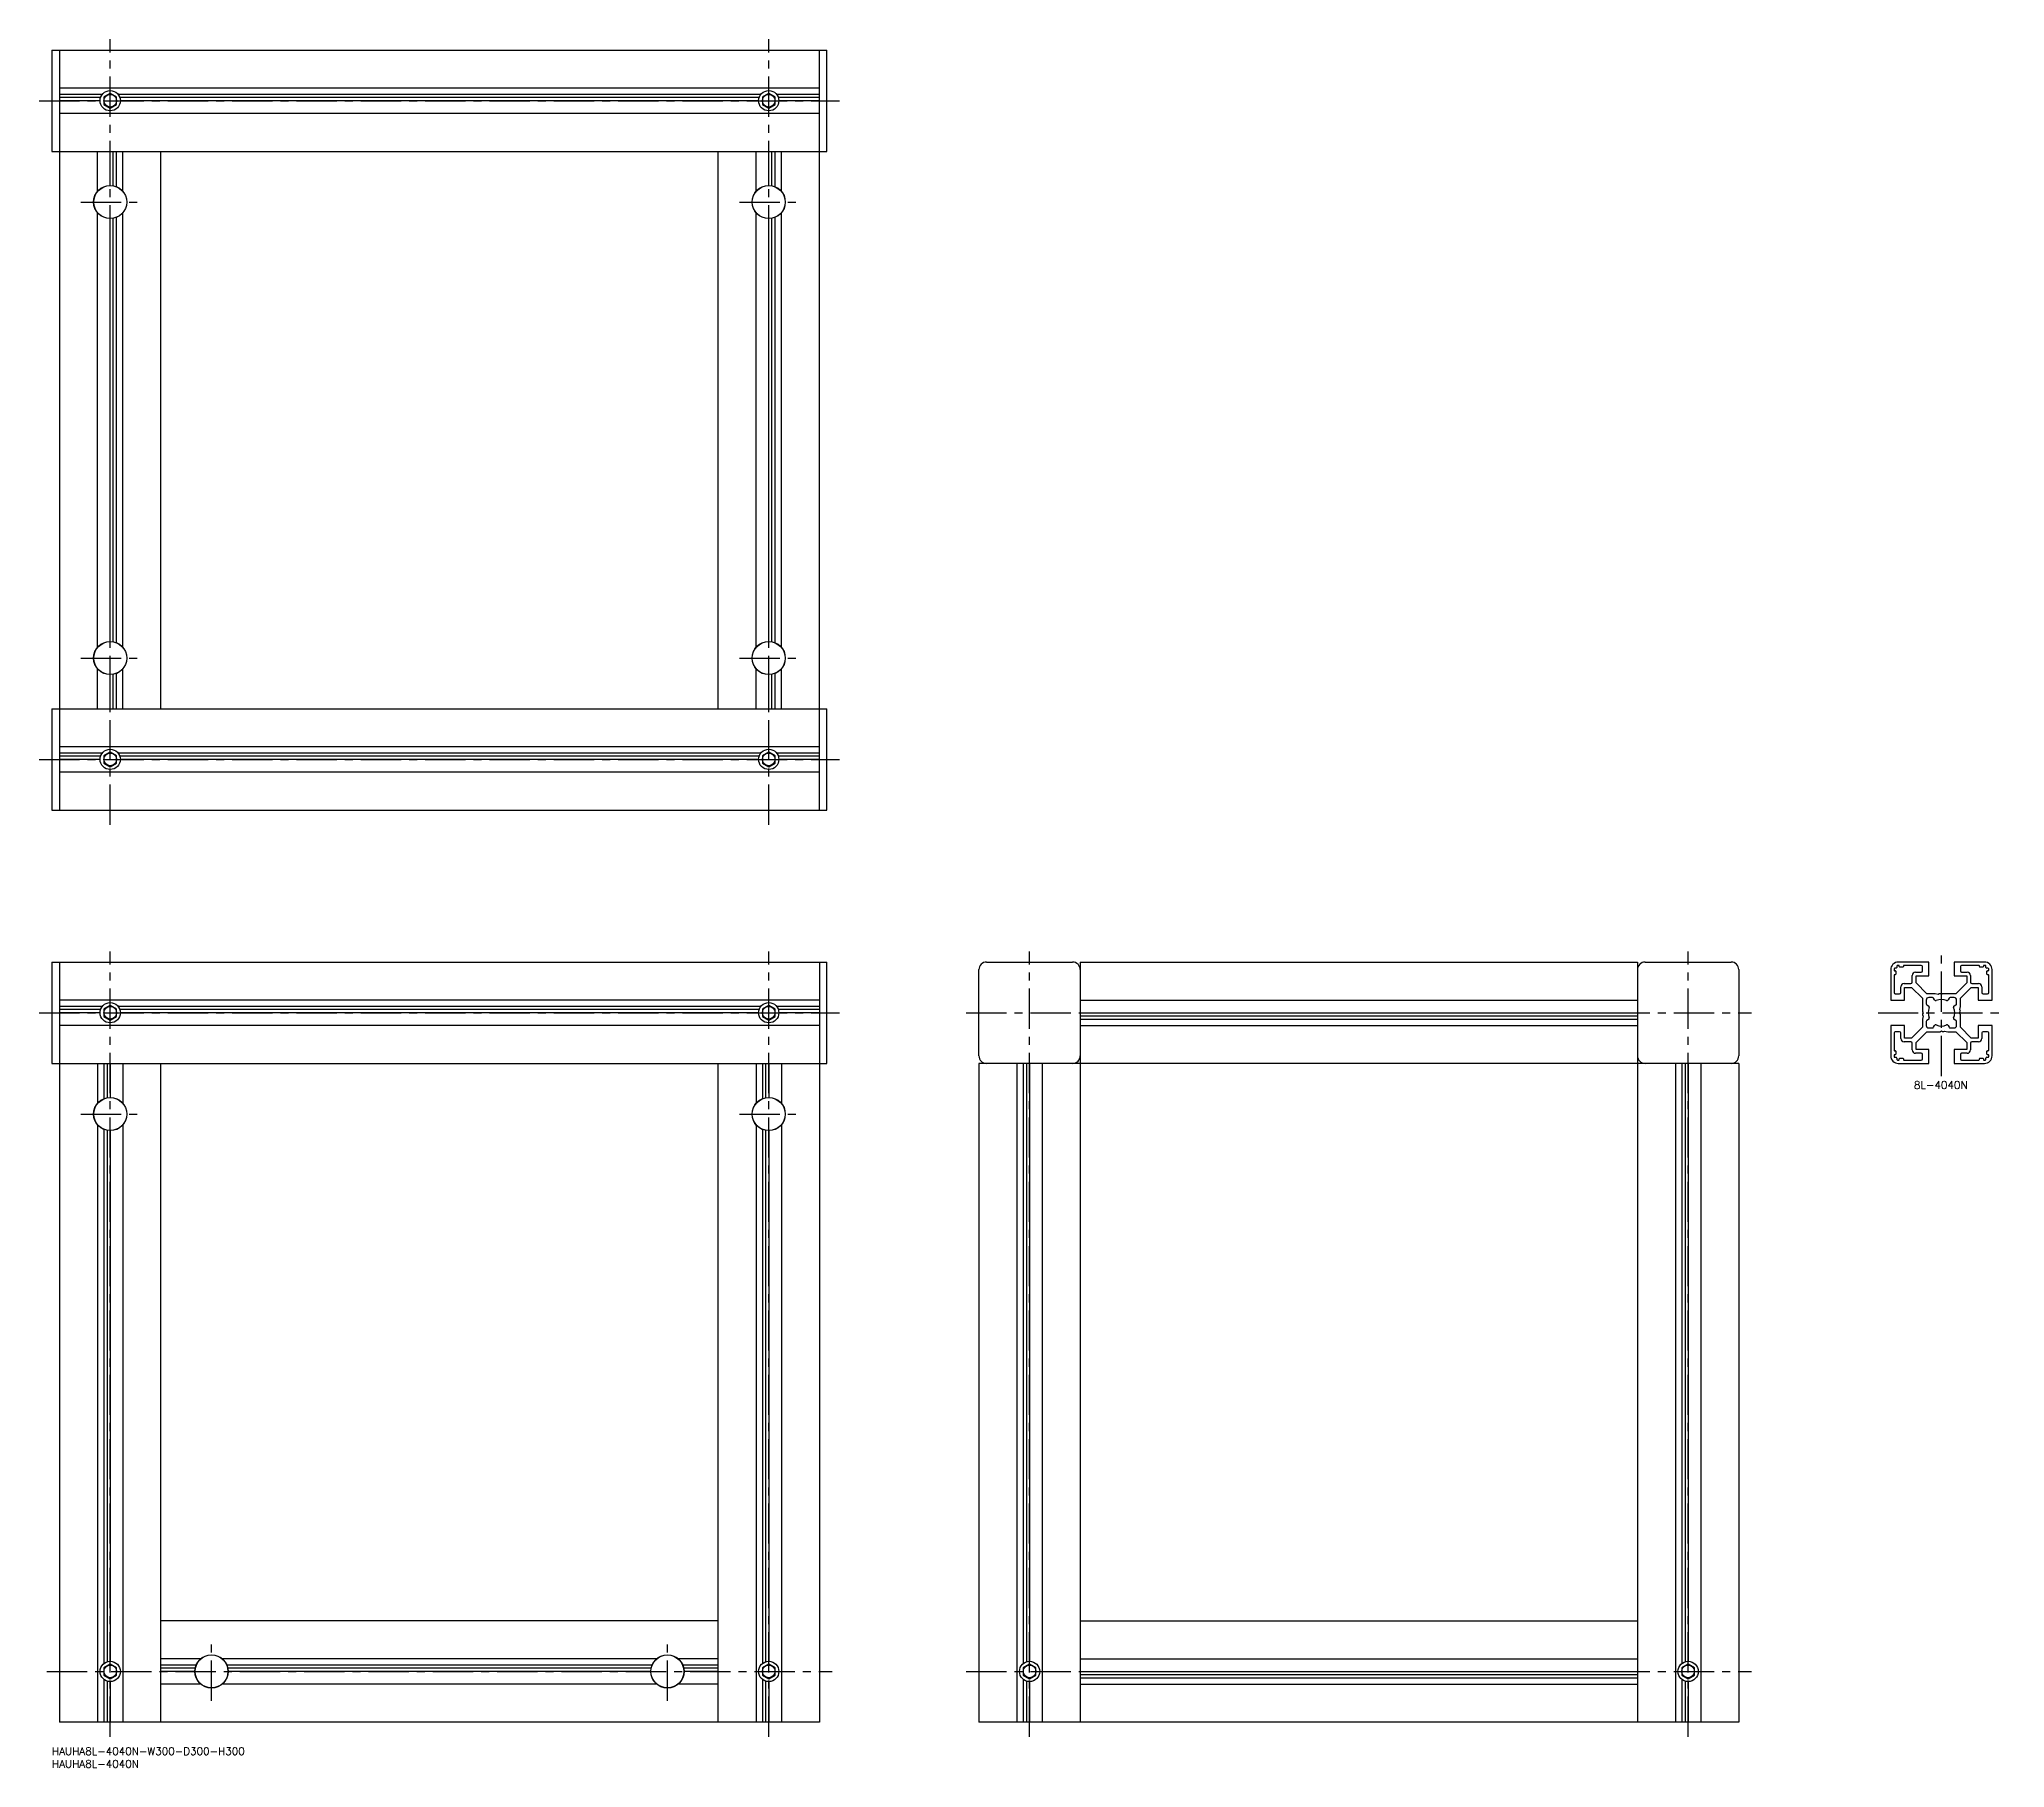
# Model space of a CAD drawing. Extents: x -5 to 771, y -8 to 674.
import ezdxf

# ---------------------------------------------------------------- set-up
doc = ezdxf.new("R2010")
doc.units = 0
doc.header["$LTSCALE"] = 0.5
doc.linetypes.add('CENTER', pattern=[50.8, 31.75, -6.35, 6.35, -6.35])
for name, color, linetype in [('MSM_CENTER', 1, 'CENTER'), ('MSM_CONTINUOUS', 7, 'CONTINUOUS'), ('MSM_NARROW', 5, 'CONTINUOUS'), ('MSM_PART_NUMBER', 7, 'CONTINUOUS')]:
    doc.layers.add(name, color=color, linetype=linetype)
doc.styles.get("Standard").update_dxf_attribs({"font": 'txt.shx', "height": 3, "bigfont": 'bigfont.shx'})

# ---------------------------------------------------------------- blocks, each defined once
blk = doc.blocks.new('*U8')
at = {"layer": 'MSM_PART_NUMBER'}
blk.add_text('HAUHA8L-4040N-W300-D300-H300', height=3, dxfattribs=at).set_placement((0, -3))
blk = doc.blocks.new('*U9')
at = {"layer": 'MSM_PART_NUMBER'}
blk.add_text('HAUHA8L-4040N', height=3, dxfattribs=at).set_placement((0, -8))
blk = doc.blocks.new('*U10')
at = {"layer": 'MSM_PART_NUMBER'}
blk.add_text('8L-4040N', height=3, dxfattribs=at).set_placement((735.16, 259.97))

msp = doc.modelspace()

# ---------------------------------------------------------------- linework, layer by layer
at = {"layer": 'MSM_CENTER'}
for p, q in [((23, 364.23), (23, 674.23)), ((283, 364.23), (283, 674.23)), ((-5, 650), (311, 650)), ((11.45, 610), (34.55, 610)), ((271.45, 610), (294.55, 610)), ((11.45, 430), (34.55, 430)), ((271.45, 430), (294.55, 430)), ((-5, 390), (311, 390)), ((23, 4.23), (23, 314.23)), ((283, 4.23), (283, 314.23)), ((386, 4.23), (386, 314.23)), ((646, 4.23), (646, 314.23)), ((746, 265), (746, 315)), ((-5, 290), (311, 290)), ((361, 290), (671, 290)), ((721, 290), (771, 290)), ((11.45, 250), (34.55, 250)), ((271.45, 250), (294.55, 250)), ((63, 18.45), (63, 41.55)), ((243, 18.45), (243, 41.55)), ((-2, 30), (308, 30)), ((361, 30), (671, 30))]:
    msp.add_line(p, q, dxfattribs=at)
at = {"layer": 'MSM_CONTINUOUS'}
for p, q in [((0, 670), (306, 670)), ((0, 670), (0, 630)), ((3, 670), (3, 370)), ((303, 370), (303, 670)), ((306, 630), (306, 670)), ((303, 655), (3, 655)), ((19.88, 652.5), (3, 652.5)), ((23, 652.89), (20.5, 651.44)), ((25.5, 651.44), (23, 652.89)), ((279.88, 652.5), (26.12, 652.5)), ((283, 652.89), (280.5, 651.44)), ((285.5, 651.44), (283, 652.89)), ((303, 652.5), (286.12, 652.5)), ((19.19, 651.22), (3, 651.22)), ((19, 650), (3, 650)), ((303, 645), (3, 645)), ((20.5, 651.44), (20.5, 648.56)), ((20.5, 648.56), (23, 647.11)), ((23, 647.11), (25.5, 648.56)), ((25.5, 648.56), (25.5, 651.44)), ((279.19, 651.22), (26.81, 651.22)), ((279, 650), (27, 650)), ((280.5, 651.44), (280.5, 648.56)), ((280.5, 648.56), (283, 647.11)), ((283, 647.11), (285.5, 648.56)), ((285.5, 648.56), (285.5, 651.44)), ((303, 651.22), (286.81, 651.22)), ((303, 650), (287, 650)), ((0, 630), (306, 630)), ((18, 614.23), (18, 630)), ((23, 616.55), (23, 630)), ((24.22, 616.44), (24.22, 630)), ((25.5, 616.05), (25.5, 630)), ((28, 614.23), (28, 630)), ((43, 410), (43, 630)), ((263, 410), (263, 630)), ((278, 614.23), (278, 630)), ((283, 616.55), (283, 630)), ((284.22, 616.44), (284.22, 630)), ((285.5, 616.05), (285.5, 630)), ((288, 614.23), (288, 630)), ((19, 615.19), (19, 615.12)), ((27, 615.12), (27, 615.19)), ((279, 615.19), (279, 615.12)), ((287, 615.12), (287, 615.19)), ((18, 434.23), (18, 605.77)), ((28, 434.23), (28, 605.77)), ((278, 434.23), (278, 605.77)), ((288, 434.23), (288, 605.77)), ((19, 604.88), (19, 604.81)), ((23, 436.55), (23, 603.45)), ((24.22, 436.44), (24.22, 603.56)), ((25.5, 436.05), (25.5, 603.95)), ((27, 604.81), (27, 604.88)), ((279, 604.88), (279, 604.81)), ((283, 436.55), (283, 603.45)), ((284.22, 436.44), (284.22, 603.56)), ((285.5, 436.05), (285.5, 603.95)), ((287, 604.81), (287, 604.88)), ((19, 435.19), (19, 435.12)), ((27, 435.12), (27, 435.19)), ((279, 435.19), (279, 435.12)), ((287, 435.12), (287, 435.19)), ((18, 410), (18, 425.77)), ((19, 424.88), (19, 424.81)), ((23, 410), (23, 423.45)), ((24.22, 410), (24.22, 423.56)), ((25.5, 410), (25.5, 423.95)), ((27, 424.81), (27, 424.88)), ((28, 410), (28, 425.77)), ((278, 410), (278, 425.77)), ((279, 424.88), (279, 424.81)), ((283, 410), (283, 423.45)), ((284.22, 410), (284.22, 423.56)), ((285.5, 410), (285.5, 423.95)), ((287, 424.81), (287, 424.88)), ((288, 410), (288, 425.77)), ((0, 410), (306, 410)), ((0, 410), (0, 370)), ((306, 370), (306, 410)), ((303, 395), (3, 395)), ((19.88, 392.5), (3, 392.5)), ((19.19, 391.22), (3, 391.22)), ((19, 390), (3, 390)), ((23, 392.89), (20.5, 391.44)), ((20.5, 391.44), (20.5, 388.56)), ((20.5, 388.56), (23, 387.11)), ((25.5, 391.44), (23, 392.89)), ((23, 387.11), (25.5, 388.56)), ((25.5, 388.56), (25.5, 391.44)), ((279.88, 392.5), (26.12, 392.5)), ((279.19, 391.22), (26.81, 391.22)), ((279, 390), (27, 390)), ((283, 392.89), (280.5, 391.44)), ((280.5, 391.44), (280.5, 388.56)), ((280.5, 388.56), (283, 387.11)), ((285.5, 391.44), (283, 392.89)), ((283, 387.11), (285.5, 388.56)), ((285.5, 388.56), (285.5, 391.44)), ((303, 392.5), (286.12, 392.5)), ((303, 391.22), (286.81, 391.22)), ((303, 390), (287, 390)), ((303, 385), (3, 385)), ((0, 370), (306, 370)), ((0, 310), (306, 310)), ((0, 310), (0, 270)), ((3, 310), (3, 10)), ((303, 310), (303, 10)), ((306, 270), (306, 310)), ((366, 273), (366, 307)), ((369, 310), (403, 310)), ((406, 310), (406, 10)), ((406, 310), (626, 310)), ((626, 310), (626, 10)), ((629, 310), (663, 310)), ((666, 307), (666, 273)), ((726, 307), (726, 295)), ((727.3, 307.3), (727.3, 306.8)), ((727.3, 304.8), (727.3, 298)), ((727.5, 306.6), (727.8, 306.6)), ((727.8, 305), (727.5, 305)), ((728.1, 307.6), (727.6, 307.6)), ((728, 306.4), (728, 305.2)), ((728.4, 308.4), (728.4, 307.9)), ((729.2, 308.7), (728.7, 308.7)), ((741, 310), (729, 310)), ((729.4, 308.2), (729.4, 308.5)), ((730.8, 308), (729.6, 308)), ((731, 308.5), (731, 308.2)), ((738, 308.7), (731.2, 308.7)), ((734.5, 302), (734.5, 304.7)), ((735.8, 306), (738, 306)), ((736, 301.77), (736, 304.5)), ((736, 304.5), (741, 304.5)), ((738.5, 306.5), (738.5, 308.2)), ((741, 304.5), (741, 310)), ((763, 310), (751, 310)), ((751, 310), (751, 304.5)), ((751, 304.5), (756, 304.5)), ((753.5, 308.2), (753.5, 306.5)), ((760.8, 308.7), (754, 308.7)), ((754, 306), (756.2, 306)), ((756, 304.5), (756, 301.77)), ((757.5, 304.7), (757.5, 302)), ((761, 308.2), (761, 308.5)), ((762.4, 308), (761.2, 308)), ((762.6, 308.5), (762.6, 308.2)), ((763.3, 308.7), (762.8, 308.7)), ((763.6, 307.9), (763.6, 308.4)), ((764.4, 307.6), (763.9, 307.6)), ((764, 305.2), (764, 306.4)), ((764.2, 306.6), (764.5, 306.6)), ((764.5, 305), (764.2, 305)), ((764.7, 306.8), (764.7, 307.3)), ((764.7, 298), (764.7, 304.8)), ((766, 295), (766, 307)), ((303, 295), (3, 295)), ((406, 295), (626, 295)), ((726, 295), (731.5, 295)), ((727.8, 297.5), (729.5, 297.5)), ((730, 298), (730, 300.2)), ((731.3, 301.5), (734, 301.5)), ((731.5, 295), (731.5, 300)), ((731.5, 300), (734.23, 300)), ((734.23, 300), (738.5, 295.73)), ((740.27, 297.5), (736, 301.77)), ((738.5, 295.73), (738.5, 290.65)), ((740, 295), (740, 293.49)), ((743.5, 297.5), (740.27, 297.5)), ((742.51, 296), (741, 296)), ((743.31, 295.06), (742.95, 295.73)), ((744.78, 297.25), (743.5, 297.5)), ((745.1, 297.43), (744.78, 297.25)), ((746, 297.2), (745.6, 297.43)), ((746.4, 297.43), (746, 297.2)), ((751.73, 297.5), (746.65, 297.5)), ((749.05, 295.73), (748.69, 295.06)), ((751, 296), (749.49, 296)), ((756, 301.77), (751.73, 297.5)), ((752, 293.49), (752, 295)), ((753.5, 295.73), (757.77, 300)), ((753.5, 292.5), (753.5, 295.73)), ((757.77, 300), (760.5, 300)), ((758, 301.5), (760.7, 301.5)), ((760.5, 300), (760.5, 295)), ((760.5, 295), (766, 295)), ((762, 300.2), (762, 298)), ((762.5, 297.5), (764.2, 297.5)), ((19.88, 292.5), (3, 292.5)), ((19.19, 291.22), (3, 291.22)), ((19, 290), (3, 290)), ((23, 292.89), (20.5, 291.44)), ((20.5, 291.44), (20.5, 288.56)), ((20.5, 288.56), (23, 287.11)), ((25.5, 291.44), (23, 292.89)), ((23, 287.11), (25.5, 288.56)), ((25.5, 288.56), (25.5, 291.44)), ((279.88, 292.5), (26.12, 292.5)), ((279.19, 291.22), (26.81, 291.22)), ((279, 290), (27, 290)), ((283, 292.89), (280.5, 291.44)), ((280.5, 291.44), (280.5, 288.56)), ((280.5, 288.56), (283, 287.11)), ((285.5, 291.44), (283, 292.89)), ((283, 287.11), (285.5, 288.56)), ((285.5, 288.56), (285.5, 291.44)), ((303, 292.5), (286.12, 292.5)), ((303, 291.22), (286.81, 291.22)), ((303, 290), (287, 290)), ((406, 290), (626, 290)), ((406, 288.78), (626, 288.78)), ((406, 287.5), (626, 287.5)), ((738.75, 288.78), (738.5, 287.5)), ((738.5, 287.5), (738.5, 284.27)), ((738.57, 290.4), (738.8, 290)), ((738.8, 290), (738.57, 289.6)), ((738.57, 289.1), (738.75, 288.78)), ((740.27, 293.05), (740.94, 292.69)), ((740.94, 287.31), (740.27, 286.95)), ((751.06, 292.69), (751.73, 293.05)), ((751.73, 286.95), (751.06, 287.31)), ((753.2, 290), (753.43, 290.4)), ((753.43, 289.6), (753.2, 290)), ((753.25, 291.22), (753.5, 292.5)), ((753.43, 290.9), (753.25, 291.22)), ((753.5, 284.27), (753.5, 289.35)), ((303, 285), (3, 285)), ((406, 285), (626, 285)), ((731.5, 285), (726, 285)), ((726, 285), (726, 273)), ((727.3, 282), (727.3, 275.2)), ((729.5, 282.5), (727.8, 282.5)), ((730, 279.8), (730, 282)), ((731.5, 280), (731.5, 285)), ((734.23, 280), (731.5, 280)), ((738.5, 284.27), (734.23, 280)), ((736, 278.23), (740.27, 282.5)), ((740, 286.51), (740, 285)), ((740.27, 282.5), (745.35, 282.5)), ((741, 284), (742.51, 284)), ((742.95, 284.27), (743.31, 284.94)), ((745.6, 282.57), (746, 282.8)), ((746, 282.8), (746.4, 282.57)), ((746.9, 282.57), (747.22, 282.75)), ((747.22, 282.75), (748.5, 282.5)), ((748.5, 282.5), (751.73, 282.5)), ((748.69, 284.94), (749.05, 284.27)), ((749.49, 284), (751, 284)), ((751.73, 282.5), (756, 278.23)), ((752, 285), (752, 286.51)), ((757.77, 280), (753.5, 284.27)), ((760.5, 280), (757.77, 280)), ((766, 285), (760.5, 285)), ((760.5, 285), (760.5, 280)), ((762, 282), (762, 279.8)), ((764.2, 282.5), (762.5, 282.5)), ((764.7, 275.2), (764.7, 282)), ((766, 273), (766, 285)), ((727.3, 273.2), (727.3, 272.7)), ((727.5, 275), (727.8, 275)), ((727.8, 273.4), (727.5, 273.4)), ((727.6, 272.4), (728.1, 272.4)), ((728, 274.8), (728, 273.6)), ((728.4, 272.1), (728.4, 271.6)), ((729.4, 271.5), (729.4, 271.8)), ((729.6, 272), (730.8, 272)), ((731, 271.8), (731, 271.5)), ((734, 278.5), (731.3, 278.5)), ((734.5, 275.3), (734.5, 278)), ((738, 274), (735.8, 274)), ((736, 275.5), (736, 278.23)), ((741, 275.5), (736, 275.5)), ((738.5, 271.8), (738.5, 273.5)), ((741, 270), (741, 275.5)), ((756, 275.5), (751, 275.5)), ((751, 275.5), (751, 270)), ((753.5, 273.5), (753.5, 271.8)), ((756.2, 274), (754, 274)), ((756, 278.23), (756, 275.5)), ((757.5, 278), (757.5, 275.3)), ((760.7, 278.5), (758, 278.5)), ((761, 271.5), (761, 271.8)), ((761.2, 272), (762.4, 272)), ((762.6, 271.8), (762.6, 271.5)), ((763.6, 271.6), (763.6, 272.1)), ((763.9, 272.4), (764.4, 272.4)), ((764, 273.6), (764, 274.8)), ((764.2, 275), (764.5, 275)), ((764.5, 273.4), (764.2, 273.4)), ((764.7, 272.7), (764.7, 273.2)), ((0, 270), (306, 270)), ((18, 270), (18, 254.23)), ((20.5, 270), (20.5, 256.05)), ((21.78, 270), (21.78, 256.44)), ((23, 270), (23, 256.55)), ((28, 270), (28, 254.23)), ((43, 10), (43, 270)), ((263, 10), (263, 270)), ((278, 270), (278, 254.23)), ((280.5, 270), (280.5, 256.05)), ((281.78, 270), (281.78, 256.44)), ((283, 270), (283, 256.55)), ((288, 270), (288, 254.23)), ((666, 270), (366, 270)), ((366, 270), (366, 10)), ((381, 270), (381, 10)), ((383.5, 270), (383.5, 33.12)), ((384.78, 270), (384.78, 33.81)), ((386, 270), (386, 34)), ((391, 270), (391, 10)), ((641, 270), (641, 10)), ((643.5, 270), (643.5, 33.12)), ((644.78, 270), (644.78, 33.81)), ((646, 270), (646, 34)), ((651, 270), (651, 10)), ((666, 270), (666, 10)), ((728.7, 271.3), (729.2, 271.3)), ((729, 270), (741, 270)), ((731.2, 271.3), (738, 271.3)), ((751, 270), (763, 270)), ((754, 271.3), (760.8, 271.3)), ((762.8, 271.3), (763.3, 271.3)), ((19, 255.19), (19, 255.12)), ((27, 255.12), (27, 255.19)), ((279, 255.19), (279, 255.12)), ((287, 255.12), (287, 255.19)), ((18, 245.77), (18, 10)), ((19, 244.88), (19, 244.81)), ((20.5, 243.95), (20.5, 33.12)), ((21.78, 243.56), (21.78, 33.81)), ((23, 243.45), (23, 34)), ((27, 244.81), (27, 244.88)), ((28, 245.77), (28, 10)), ((278, 245.77), (278, 10)), ((279, 244.88), (279, 244.81)), ((280.5, 243.95), (280.5, 33.12)), ((281.78, 243.56), (281.78, 33.81)), ((283, 243.45), (283, 34)), ((287, 244.81), (287, 244.88)), ((288, 245.77), (288, 10)), ((263, 50), (43, 50)), ((406, 50), (626, 50)), ((23, 32.89), (20.5, 31.44)), ((20.5, 31.44), (20.5, 28.56)), ((25.5, 31.44), (23, 32.89)), ((25.5, 28.56), (25.5, 31.44)), ((58.77, 35), (43, 35)), ((56.95, 32.5), (43, 32.5)), ((56.56, 31.22), (43, 31.22)), ((57.88, 34), (57.81, 34)), ((238.77, 35), (67.23, 35)), ((68.19, 34), (68.12, 34)), ((236.95, 32.5), (69.05, 32.5)), ((236.56, 31.22), (69.44, 31.22)), ((237.88, 34), (237.81, 34)), ((263, 35), (247.23, 35)), ((248.19, 34), (248.12, 34)), ((263, 32.5), (249.05, 32.5)), ((263, 31.22), (249.44, 31.22)), ((283, 32.89), (280.5, 31.44)), ((280.5, 31.44), (280.5, 28.56)), ((285.5, 31.44), (283, 32.89)), ((285.5, 28.56), (285.5, 31.44)), ((386, 32.89), (383.5, 31.44)), ((383.5, 31.44), (383.5, 28.56)), ((388.5, 31.44), (386, 32.89)), ((388.5, 28.56), (388.5, 31.44)), ((406, 35), (626, 35)), ((646, 32.89), (643.5, 31.44)), ((643.5, 31.44), (643.5, 28.56)), ((648.5, 31.44), (646, 32.89)), ((648.5, 28.56), (648.5, 31.44)), ((20.5, 28.56), (23, 27.11)), ((20.5, 26.88), (20.5, 10)), ((21.78, 26.19), (21.78, 10)), ((23, 27.11), (25.5, 28.56)), ((23, 26), (23, 10)), ((56.45, 30), (43, 30)), ((58.77, 25), (43, 25)), ((57.81, 26), (57.88, 26)), ((238.77, 25), (67.23, 25)), ((68.12, 26), (68.19, 26)), ((236.45, 30), (69.55, 30)), ((237.81, 26), (237.88, 26)), ((263, 25), (247.23, 25)), ((248.12, 26), (248.19, 26)), ((263, 30), (249.55, 30)), ((280.5, 28.56), (283, 27.11)), ((280.5, 26.88), (280.5, 10)), ((281.78, 26.19), (281.78, 10)), ((283, 27.11), (285.5, 28.56)), ((283, 26), (283, 10)), ((383.5, 28.56), (386, 27.11)), ((383.5, 26.88), (383.5, 10)), ((384.78, 26.19), (384.78, 10)), ((386, 27.11), (388.5, 28.56)), ((386, 26), (386, 10)), ((406, 30), (626, 30)), ((406, 28.78), (626, 28.78)), ((406, 27.5), (626, 27.5)), ((406, 25), (626, 25)), ((643.5, 28.56), (646, 27.11)), ((643.5, 26.88), (643.5, 10)), ((644.78, 26.19), (644.78, 10)), ((646, 27.11), (648.5, 28.56)), ((646, 26), (646, 10)), ((303, 10), (3, 10)), ((666, 10), (366, 10))]:
    msp.add_line(p, q, dxfattribs=at)
for centre, radius in [((23, 650), 4), ((23, 650), 2.5), ((283, 650), 4), ((283, 650), 2.5), ((23, 610), 6.55), ((23, 610), 6.5), ((283, 610), 6.55), ((283, 610), 6.5), ((23, 430), 6.55), ((23, 430), 6.5), ((283, 430), 6.55), ((283, 430), 6.5), ((23, 390), 4), ((23, 390), 2.5), ((283, 390), 4), ((283, 390), 2.5), ((23, 290), 4), ((23, 290), 2.5), ((283, 290), 4), ((283, 290), 2.5), ((23, 250), 6.55), ((23, 250), 6.5), ((283, 250), 6.55), ((283, 250), 6.5), ((23, 30), 4), ((23, 30), 2.5), ((63, 30), 6.55), ((63, 30), 6.5), ((243, 30), 6.55), ((243, 30), 6.5), ((283, 30), 4), ((283, 30), 2.5), ((386, 30), 4), ((386, 30), 2.5), ((646, 30), 4), ((646, 30), 2.5)]:
    msp.add_circle(centre, radius, dxfattribs=at)
for centre, radius, start, end in [((369, 307), 3, 90, 180), ((403, 307), 3, 0, 90), ((629, 307), 3, 90, 180), ((663, 307), 3, 0, 90), ((729, 307), 3, 90, 180), ((727.6, 307.3), 0.3, 90, 180), ((727.5, 306.8), 0.2, 180, 270), ((727.5, 304.8), 0.2, 90, 180), ((727.8, 306.4), 0.2, 0, 90), ((727.8, 305.2), 0.2, 270, 0), ((728.1, 307.9), 0.3, 270, 0), ((728.7, 308.4), 0.3, 90, 180), ((729.2, 308.5), 0.2, 0, 90), ((729.6, 308.2), 0.2, 180, 270), ((730.8, 308.2), 0.2, 270, 0), ((731.2, 308.5), 0.2, 90, 180), ((735.8, 304.7), 1.3, 90, 180), ((738, 308.2), 0.5, 0, 90), ((738, 306.5), 0.5, 270, 0), ((754, 308.2), 0.5, 90, 180), ((754, 306.5), 0.5, 180, 270), ((756.2, 304.7), 1.3, 0, 90), ((760.8, 308.5), 0.2, 0, 90), ((761.2, 308.2), 0.2, 180, 270), ((762.4, 308.2), 0.2, 270, 0), ((762.8, 308.5), 0.2, 90, 180), ((763, 307), 3, 0, 90), ((763.3, 308.4), 0.3, 0, 90), ((763.9, 307.9), 0.3, 180, 270), ((764.2, 306.4), 0.2, 90, 180), ((764.2, 305.2), 0.2, 180, 270), ((764.4, 307.3), 0.3, 0, 90), ((764.5, 306.8), 0.2, 270, 0), ((764.5, 304.8), 0.2, 0, 90), ((727.8, 298), 0.5, 180, 270), ((729.5, 298), 0.5, 270, 0), ((731.3, 300.2), 1.3, 90, 180), ((734, 302), 0.5, 270, 0), ((741, 295), 1, 90, 180), ((742.51, 295.5), 0.5, 28, 90), ((743.75, 295.29), 0.5, 208, 293.01146), ((746, 290), 5.25, 66.98854, 113.01146), ((745.35, 297), 0.5, 60, 120), ((746.65, 297), 0.5, 90, 120), ((748.25, 295.29), 0.5, 246.98854, 332), ((749.49, 295.5), 0.5, 90, 152), ((751, 295), 1, 0, 90), ((758, 302), 0.5, 180, 270), ((760.7, 300.2), 1.3, 0, 90), ((762.5, 298), 0.5, 180, 270), ((764.2, 298), 0.5, 270, 0), ((739, 290.65), 0.5, 180, 210), ((739, 289.35), 0.5, 150, 210), ((740.5, 293.49), 0.5, 180, 242), ((746, 290), 5.25, 156.98854, 203.01146), ((740.71, 292.25), 0.5, 336.98854, 62), ((740.71, 287.75), 0.5, 298, 23.01146), ((751.29, 292.25), 0.5, 118, 203.01146), ((751.29, 287.75), 0.5, 156.98854, 242), ((746, 290), 5.25, 336.98854, 23.01146), ((751.5, 293.49), 0.5, 298, 0), ((753, 290.65), 0.5, 330, 30), ((753, 289.35), 0.5, 0, 30), ((727.8, 282), 0.5, 90, 180), ((729.5, 282), 0.5, 0, 90), ((731.3, 279.8), 1.3, 180, 270), ((740.5, 286.51), 0.5, 118, 180), ((741, 285), 1, 180, 270), ((742.51, 284.5), 0.5, 270, 332), ((743.75, 284.71), 0.5, 66.98854, 152), ((746, 290), 5.25, 246.98854, 293.01146), ((745.35, 283), 0.5, 270, 300), ((746.65, 283), 0.5, 240, 300), ((748.25, 284.71), 0.5, 28, 113.01146), ((749.49, 284.5), 0.5, 208, 270), ((751, 285), 1, 270, 0), ((751.5, 286.51), 0.5, 0, 62), ((760.7, 279.8), 1.3, 270, 0), ((762.5, 282), 0.5, 90, 180), ((764.2, 282), 0.5, 0, 90), ((369, 273), 3, 180, 270), ((403, 273), 3, 270, 0), ((629, 273), 3, 180, 270), ((663, 273), 3, 270, 0), ((729, 273), 3, 180, 270), ((727.5, 275.2), 0.2, 180, 270), ((727.5, 273.2), 0.2, 90, 180), ((727.6, 272.7), 0.3, 180, 270), ((727.8, 274.8), 0.2, 0, 90), ((727.8, 273.6), 0.2, 270, 0), ((728.1, 272.1), 0.3, 0, 90), ((728.7, 271.6), 0.3, 180, 270), ((729.6, 271.8), 0.2, 90, 180), ((730.8, 271.8), 0.2, 0, 90), ((734, 278), 0.5, 0, 90), ((735.8, 275.3), 1.3, 180, 270), ((738, 273.5), 0.5, 0, 90), ((738, 271.8), 0.5, 270, 0), ((754, 273.5), 0.5, 90, 180), ((754, 271.8), 0.5, 180, 270), ((756.2, 275.3), 1.3, 270, 0), ((758, 278), 0.5, 90, 180), ((761.2, 271.8), 0.2, 90, 180), ((762.4, 271.8), 0.2, 0, 90), ((763, 273), 3, 270, 0), ((763.3, 271.6), 0.3, 270, 0), ((763.9, 272.1), 0.3, 90, 180), ((764.2, 274.8), 0.2, 90, 180), ((764.2, 273.6), 0.2, 180, 270), ((764.4, 272.7), 0.3, 270, 0), ((764.5, 275.2), 0.2, 270, 0), ((764.5, 273.2), 0.2, 0, 90), ((729.2, 271.5), 0.2, 270, 0), ((731.2, 271.5), 0.2, 180, 270), ((760.8, 271.5), 0.2, 270, 0), ((762.8, 271.5), 0.2, 180, 270)]:
    msp.add_arc(centre, radius, start, end, dxfattribs=at)
at = {"layer": 'MSM_NARROW'}
for p, q in [((19.68, 615.59), (19.68, 615.64)), ((26.32, 615.59), (26.32, 615.64)), ((279.68, 615.59), (279.68, 615.64)), ((286.32, 615.59), (286.32, 615.64)), ((19.68, 604.41), (19.68, 604.36)), ((26.32, 604.41), (26.32, 604.36)), ((279.68, 604.41), (279.68, 604.36)), ((286.32, 604.41), (286.32, 604.36)), ((19.68, 435.59), (19.68, 435.64)), ((26.32, 435.59), (26.32, 435.64)), ((279.68, 435.59), (279.68, 435.64)), ((286.32, 435.59), (286.32, 435.64)), ((19.68, 424.41), (19.68, 424.36)), ((26.32, 424.41), (26.32, 424.36)), ((279.68, 424.41), (279.68, 424.36)), ((286.32, 424.41), (286.32, 424.36)), ((19.68, 255.59), (19.68, 255.64)), ((26.32, 255.59), (26.32, 255.64)), ((279.68, 255.59), (279.68, 255.64)), ((286.32, 255.59), (286.32, 255.64)), ((19.68, 244.41), (19.68, 244.36)), ((26.32, 244.41), (26.32, 244.36)), ((279.68, 244.41), (279.68, 244.36)), ((286.32, 244.41), (286.32, 244.36)), ((57.41, 33.32), (57.36, 33.32)), ((68.59, 33.32), (68.64, 33.32)), ((237.41, 33.32), (237.36, 33.32)), ((248.59, 33.32), (248.64, 33.32)), ((57.41, 26.68), (57.36, 26.68)), ((68.59, 26.68), (68.64, 26.68)), ((237.41, 26.68), (237.36, 26.68)), ((248.59, 26.68), (248.64, 26.68))]:
    msp.add_line(p, q, dxfattribs=at)

# ---------------------------------------------------------------- block references
at = {"layer": 'MSM_CONTINUOUS'}
for name in ['*U10', '*U8', '*U9']:
    msp.add_blockref(name, (0, 0), dxfattribs=at)

doc.saveas('drawing.dxf')
